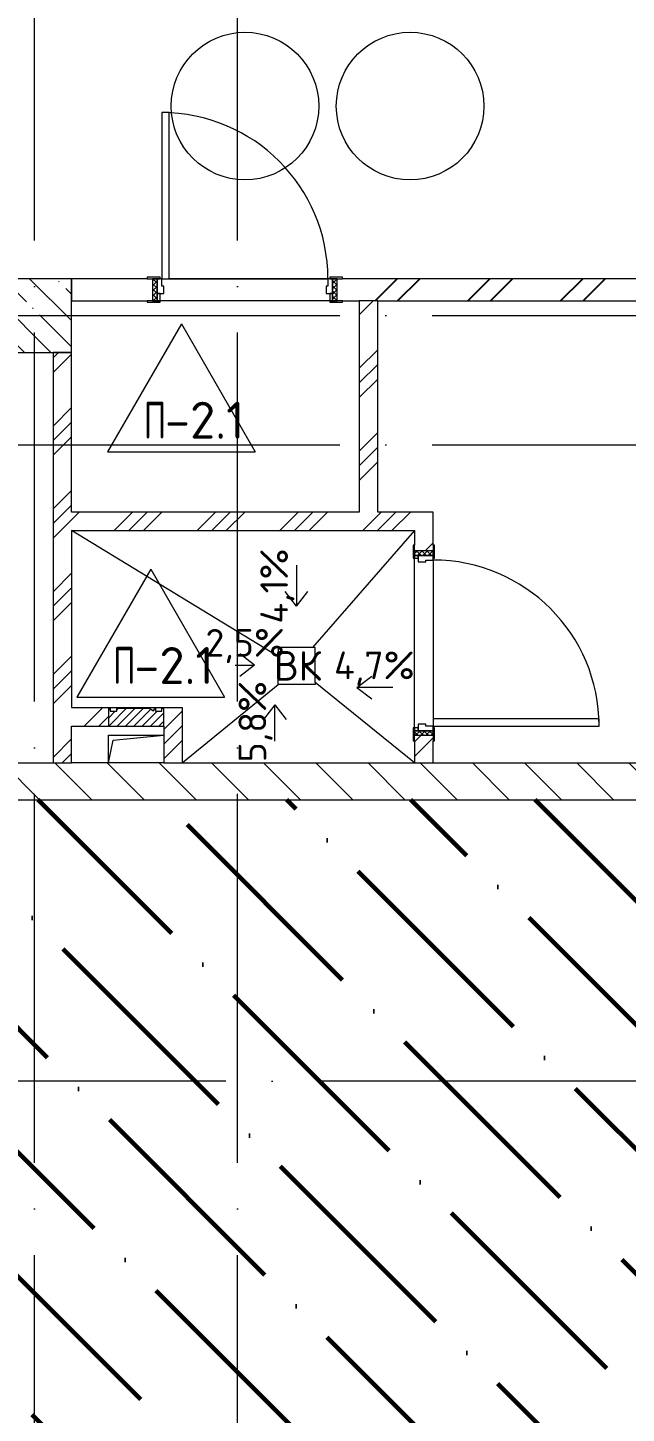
# Model space of a CAD drawing. Header units: millimetres. Extents: x -68946 to 288321, y -402657 to 324925.
# Drawn here: x 130051 to 133295, y 45725 to 53235 of the extents above; entities that cross this region are included whole.
import ezdxf

# ---------------------------------------------------------------- set-up
doc = ezdxf.new("R2010")
doc.units = ezdxf.units.MM
doc.linetypes.add('ADSK_Линия сетки', pattern=[2500, 2000, -250, 0, -250])
for name, color, linetype, lineweight in [('3.4) ПТ-2.15    4 вып', 200, 'Continuous', 60), ('A-DETL-____-OTLN', 250, 'Continuous', 5), ('A-DETL-GENF-OTLN', 250, 'Continuous', 5), ('A-DOOR-____-IDEN', 31, 'Continuous', 9), ('A-DOOR-____-MCUT', 250, 'Continuous', 5), ('A-DOOR-____-OTLN', 250, 'Continuous', 5), ('A-DOOR-FRAM-MCUT', 31, 'Continuous', 5), ('A-DOOR-FRAM-OTLN', 31, 'Continuous', 5), ('A-FLOR-____-IDEN', 11, 'Continuous', 9), ('A-FLOR-____-OTLN', 192, 'Continuous', 9), ('A-GENM-____-MCUT', 250, 'Continuous', 25), ('A-GENM-____-OTLN', 250, 'Continuous', 9), ('A-GLAZ-____-OTLN', 250, 'Continuous', 5), ('A-WALL-____-MCUT', 250, 'Continuous', 13), ('A-WALL-____-PATT', 250, 'Continuous', 13), ('G-____-____-DIMS', 250, 'Continuous', 9), ('G-____-____-TEXT', 250, 'Continuous', 9), ('I-WALL-____-OTLN', 250, 'Continuous', 9), ('S-COLS-____-MCUT', 250, 'Continuous', 25), ('S-COLS-____-OTLN', 250, 'Continuous', 9), ('S-GRID-____-OTLN', 250, 'Continuous', 9)]:
    doc.layers.add(name, color=color, linetype=linetype, lineweight=lineweight)
doc.styles.add('ISOCPEUR_2', font='isocpeur.ttf', dxfattribs={"height": 160})
doc.styles.add('ISOCPEUR_3', font='isocpeur.ttf', dxfattribs={"height": 250})
doc.styles.add('ISOCPEUR_4', font='isocpeur.ttf', dxfattribs={"height": 300})
pattern_1 = [(45, (12287.9, -0.0006), (-224.5064, 224.5064), []), (45, (12367.3, -0.0006), (0, 449.0128), []), (45, (12208.54, -0.0006), (0, 449.0128), [])]

# ---------------------------------------------------------------- blocks, each defined once
blk = doc.blocks.new('Дверь_СКБ_1Ст_Внутренняя - Д-33_1000x2100h_Душ 2-42494013-АР1_Маркировочный план 1 этажа С2и3')
at = {"layer": 'A-DOOR-____-OTLN'}
h = blk.add_hatch(dxfattribs=at)
h.set_pattern_fill('FP_36', color=256, style=0, pattern_type=2)
h.set_pattern_definition([(135, (1801.41, 114.685), (-14.14214, -14.14214), []), (225, (1801.41, 114.685), (14.14214, -14.14214), [])])
h.paths.add_polyline_path([(512.5, 50), (487.5, 50), (487.5, -50), (512.5, -50)])
at = {"layer": 'A-DOOR-FRAM-OTLN'}
h = blk.add_hatch(dxfattribs=at)
h.set_pattern_fill('FP_37', color=256, style=0, pattern_type=2)
h.set_pattern_definition([(45, (-321.384, 114.685), (-14.1421, 14.1421), []), (135, (-321.384, 114.685), (-14.1421, -14.1421), [])])
h.paths.add_polyline_path([(-462.5, -50), (-462.5, 50), (-487.5, 50), (-487.5, -50)])
at = {"layer": 'A-DOOR-____-MCUT'}
for p, q in [((462.5, 950), (422.5, 950)), ((422.5, 950), (422.5, 50)), ((462.5, 50), (462.5, 950)), ((422.5, 50), (462.5, 50))]:
    blk.add_line(p, q, dxfattribs=at)
at = {"layer": 'A-DOOR-____-OTLN'}
blk.add_arc((462.5, 50), 900, 90, 180, dxfattribs=at)
at = {"layer": 'A-DOOR-FRAM-MCUT'}
for p, q in [((-447.5, 58), (-517.5, 58)), ((-517.5, 58), (-517.5, 50)), ((-517.5, 50), (-447.5, 50)), ((-462.5, 50), (-487.5, 50)), ((-487.5, 50), (-487.5, -50)), ((-437.5, 50), (-462.5, 50)), ((-462.5, 50), (-462.5, -30)), ((-462.5, -50), (-462.5, 50)), ((-447.5, 50), (-462.5, 50)), ((-462.5, 50), (-462.5, 49)), ((-462.5, 49), (-447.5, 49)), ((-447.5, 50), (-447.5, 58)), ((-447.5, 49), (-447.5, 50)), ((-437.5, 10), (-437.5, 50)), ((-427.5, 10), (-437.5, 10)), ((-427.5, -30), (-427.5, 10)), ((462.5, 10), (452.5, 10)), ((452.5, 10), (452.5, -30)), ((462.5, 50), (462.5, 10)), ((487.5, 50), (462.5, 50)), ((542.5, 58), (472.5, 58)), ((472.5, 58), (472.5, 50)), ((487.5, 50), (472.5, 50)), ((472.5, 50), (472.5, 49)), ((472.5, 50), (542.5, 50)), ((472.5, 49), (487.5, 49)), ((487.5, -30), (487.5, 50)), ((512.5, 50), (487.5, 50)), ((487.5, 50), (487.5, -50)), ((487.5, 49), (487.5, 50)), ((512.5, -50), (512.5, 50)), ((542.5, 50), (542.5, 58)), ((-447.5, -50), (-517.5, -50)), ((-517.5, -50), (-517.5, -58)), ((-517.5, -58), (-447.5, -58)), ((-487.5, -50), (-462.5, -50)), ((-462.5, -30), (-427.5, -30)), ((-447.5, -30), (-462.5, -30)), ((-462.5, -30), (-462.5, -50)), ((-462.5, -50), (-447.5, -50)), ((-447.5, -50), (-447.5, -30)), ((-447.5, -58), (-447.5, -50)), ((452.5, -30), (487.5, -30)), ((487.5, -30), (472.5, -30)), ((472.5, -30), (472.5, -50)), ((472.5, -50), (487.5, -50)), ((542.5, -50), (472.5, -50)), ((472.5, -50), (472.5, -58)), ((472.5, -58), (542.5, -58)), ((487.5, -50), (487.5, -30)), ((487.5, -50), (512.5, -50)), ((542.5, -58), (542.5, -50))]:
    blk.add_line(p, q, dxfattribs=at)
blk = doc.blocks.new('Дверь_СКБ_1Ст_Внутренняя - Д-24п_1000x2100h_Зона персонала пищеблока-41876891-АР1_Маркировочный план 1 этажа С2и3')
at = {"layer": 'A-DOOR-____-OTLN'}
h = blk.add_hatch(dxfattribs=at)
h.set_pattern_fill('FP_44', color=256, style=0, pattern_type=2)
h.set_pattern_definition([(135, (1801.41, 124.685), (-14.14214, -14.14214), []), (225, (1801.41, 124.685), (14.14214, -14.14214), [])])
h.paths.add_polyline_path([(487.5, -60), (512.5, -60), (512.5, 60), (487.5, 60), (487.5, -57)])
at = {"layer": 'A-DOOR-FRAM-OTLN'}
h = blk.add_hatch(dxfattribs=at)
h.set_pattern_fill('FP_45', color=256, style=0, pattern_type=2)
h.set_pattern_definition([(45, (-321.384, 124.685), (-14.1421, 14.1421), []), (135, (-321.384, 124.685), (-14.1421, -14.1421), [])])
h.paths.add_polyline_path([(-462.5, -60), (-462.5, 60), (-487.5, 60), (-487.5, -60)])
at = {"layer": 'A-DOOR-____-MCUT'}
for p, q in [((-437.5, 960), (-437.5, 60)), ((-397.5, 960), (-437.5, 960)), ((-397.5, 60), (-397.5, 960)), ((-437.5, 60), (-397.5, 60))]:
    blk.add_line(p, q, dxfattribs=at)
at = {"layer": 'A-DOOR-____-OTLN'}
blk.add_arc((-437.5, 60), 900, 360, 90, dxfattribs=at)
at = {"layer": 'A-DOOR-FRAM-MCUT'}
for p, q in [((-447.5, 68), (-517.5, 68)), ((-517.5, 68), (-517.5, 60)), ((-517.5, 60), (-447.5, 60)), ((-462.5, 60), (-487.5, 60)), ((-487.5, 60), (-487.5, -60)), ((-437.5, 60), (-462.5, 60)), ((-462.5, 60), (-462.5, -20)), ((-462.5, -60), (-462.5, 60)), ((-447.5, 60), (-462.5, 60)), ((-462.5, 60), (-462.5, 59)), ((-462.5, 59), (-447.5, 59)), ((-447.5, 60), (-447.5, 68)), ((-447.5, 59), (-447.5, 60)), ((-437.5, 20), (-437.5, 60)), ((-427.5, 20), (-437.5, 20)), ((-427.5, -20), (-427.5, 20)), ((462.5, 20), (452.5, 20)), ((452.5, 20), (452.5, -20)), ((462.5, 60), (462.5, 20)), ((487.5, 60), (462.5, 60)), ((542.5, 68), (472.5, 68)), ((472.5, 68), (472.5, 60)), ((487.5, 60), (472.5, 60)), ((472.5, 60), (472.5, 59)), ((472.5, 60), (542.5, 60)), ((472.5, 59), (487.5, 59)), ((487.5, -20), (487.5, 60)), ((512.5, 60), (487.5, 60)), ((487.5, 60), (487.5, -60)), ((487.5, 59), (487.5, 60)), ((512.5, -60), (512.5, 60)), ((542.5, 60), (542.5, 68)), ((-447.5, -60), (-517.5, -60)), ((-517.5, -60), (-517.5, -68)), ((-517.5, -68), (-447.5, -68)), ((-487.5, -60), (-462.5, -60)), ((-462.5, -20), (-427.5, -20)), ((-447.5, -20), (-462.5, -20)), ((-462.5, -20), (-462.5, -60)), ((-462.5, -60), (-447.5, -60)), ((-447.5, -60), (-447.5, -20)), ((-447.5, -68), (-447.5, -60)), ((452.5, -20), (487.5, -20)), ((487.5, -20), (472.5, -20)), ((472.5, -20), (472.5, -60)), ((472.5, -60), (487.5, -60)), ((542.5, -60), (472.5, -60)), ((472.5, -60), (472.5, -68)), ((472.5, -68), (542.5, -68)), ((487.5, -60), (487.5, -20)), ((487.5, -60), (512.5, -60)), ((542.5, -68), (542.5, -60))]:
    blk.add_line(p, q, dxfattribs=at)
blk = doc.blocks.new('_Wn_-As_OpeningMEP_floor__Rectangular - _Wn_-As_OpeningMEP_floor__Rectangular-34858124-АР1_Маркировочный план 1 этажа С2и3')
at = {"layer": 'A-DETL-GENF-OTLN', "lineweight": 5}
for p, q in [((-150, -25), (-123.4, 98.4)), ((-123.4, 98.4), (150, 125))]:
    blk.add_line(p, q, dxfattribs=at)
blk = doc.blocks.new('АР_Люк - ЛРС_ВК_300х400_внутренний_RAL 9003-V135-АР1_Маркировочный план 1 этажа С2и3')
at = {"layer": 'A-DOOR-____-OTLN'}
h = blk.add_hatch(dxfattribs=at)
h.set_pattern_fill('FP_148', color=256, style=0, pattern_type=2)
h.set_pattern_definition([(45, (125, 0), (-22.6274, 22.6274), [])])
h.paths.add_polyline_path([(154.5, -50), (275, -50), (275, 50), (265, 49.8), (265, 30), (230, 30), (230, 50), (220, 32.7), (190, 50), (20, 50), (20, 30), (-15, 30), (-15, 50), (-25, 50), (-25, -50), (71.8, -50)])
at = {"layer": 'A-DETL-GENF-OTLN', "lineweight": 5}
for p, q in [((-25, 50), (-25, -50)), ((275, -50), (275, 50)), ((-25, -50), (275, -50))]:
    blk.add_line(p, q, dxfattribs=at)
at = {"layer": 'A-DOOR-____-MCUT', "lineweight": 5}
for p, q in [((-15, 50), (-15, 30)), ((-15, 30), (20, 30)), ((20, 30), (20, 50)), ((190, 50), (220, 32.7)), ((220, 32.7), (230, 50)), ((230, 50), (230, 30)), ((230, 30), (265, 30)), ((265, 30), (265, 50))]:
    blk.add_line(p, q, dxfattribs=at)
blk = doc.blocks.new('ASML_АР_Отделка Люка - ВО Отделка люков_Грунтовка 0_Шпатлевка 0_Окраска 0_0-V136-АР1_Маркировочный план 1 этажа С2и3')
at = {"layer": 'A-GENM-____-MCUT', "lineweight": 5}
for p, q in [((-150, 3), (-150, 0)), ((150, 0), (150, 3)), ((-150, 0), (-140, 0)), ((-105, 0), (70.2, 0)), ((103.3, 0), (105, 0)), ((140, 0), (150, 0))]:
    blk.add_line(p, q, dxfattribs=at)
blk = doc.blocks.new('AAR_СКБ_Марка_Перекрытия - Марка пола-17325028-АР1_Маркировочный план 1 этажа С2и3')
at = {"layer": 'A-FLOR-____-IDEN'}
for p, q in [((0, 6.932), (-4.002, 0)), ((0, 6.932), (4.002, 0)), ((-4.002, 0), (4.002, 0))]:
    blk.add_line(p, q, dxfattribs=at)
blk = doc.blocks.new('ADSK_Марка_Дверь - Типоразмер_ADSK_Марка-30565456-АР1_Маркировочный план 1 этажа С2и3')
at = {"layer": 'A-DOOR-____-IDEN'}
blk.add_circle((0, 0), 4, dxfattribs=at)

msp = doc.modelspace()

# ---------------------------------------------------------------- hatches: boundary and pattern name
h = msp.add_hatch()
h.set_pattern_fill('FP_4', color=256, style=0, pattern_type=2)
h.set_pattern_definition([(45, (12287.9, -0.0006), (-251.4472, 251.4472), []), (45, (12287.9, 381), (-251.4472, 251.4472), [])])
h.paths.add_polyline_path([(134465.8793, 51755), (135037.9134, 51755), (135037.9134, 51875), (131727.8919, 51875), (131727.8919, 51755), (133029.306, 51755)])
h.paths.add_polyline_path([(136067.9134, 51755), (136237.8919, 51755), (136237.8919, 51875), (136037.9134, 51874.9994), (136037.9134, 51755)])
h.paths.add_polyline_path([(130679.8903, 51755), (130287.8919, 51755), (130287.8919, 51875), (130287.8919, 51875), (130287.8919, 51755), (130667.4417, 51755)], flags=0)
h.paths.add_polyline_path([(129887.8919, 51755), (129887.8919, 51875), (129294.7749, 51875), (129294.7749, 51755), (129734.8777, 51755)], flags=0)
h.paths.add_polyline_path([(131727.9013, 51755), (131727.8825, 51875), (131727.8919, 51875), (131727.8919, 51755), (128194.7433, 51755)])
at = {"layer": '3.4) ПТ-2.15    4 вып'}
h = msp.add_hatch(dxfattribs=at)
h.set_pattern_fill('ANSI36', color=256, scale=150, angle=90)
h.paths.add_polyline_path([(130987.8919, 45325), (148787.9138, 45325), (148787.9138, 49050.0006), (127612.9138, 49050.0006), (127612.9138, 45525), (124352.9138, 45525), (124352.9138, 43325.1926), (127612.9138, 43325.1926), (127612.9138, 39775.023), (121357.9147, 39775.023), (121357.9147, 36800.9403), (122877.9144, 36800.9403), (122877.9144, 35974.9403), (126337.9144, 35974.9403), (126337.9144, 24349.9994), (130987.8919, 24349.9994), (130987.8919, 34875), (130607.9138, 34875), (130607.9138, 36475), (130987.8919, 36475), (130987.8919, 39775.023)])
at = {"layer": 'A-WALL-____-PATT', "lineweight": 15, "true_color": 0x000000}
h = msp.add_hatch(dxfattribs=at)
h.set_pattern_fill('FP_5', color=18, style=0, pattern_type=2)
h.set_pattern_definition(pattern_1)
h.paths.add_polyline_path([(131847.8919, 50610), (131947.8919, 50610), (131947.8919, 51755), (131847.8919, 51755), (131847.8919, 50797.3049)])
h = msp.add_hatch(dxfattribs=at)
h.set_pattern_fill('FP_5', color=18, style=0, pattern_type=2)
h.set_pattern_definition(pattern_1)
h.paths.add_polyline_path([(130287.8919, 49250.0006), (130287.8919, 51474.9994), (130187.8919, 51474.9994), (130187.8919, 49250.0006)])
h = msp.add_hatch(dxfattribs=at)
h.set_pattern_fill('FP_5', color=18, style=0, pattern_type=2)
h.set_pattern_definition(pattern_1)
h.paths.add_polyline_path([(132147.8919, 50510), (132147.8919, 50610), (130287.8919, 50610), (130287.8919, 50510), (132087.9879, 50510)])
h = msp.add_hatch(dxfattribs=at)
h.set_pattern_fill('FP_5', color=18, style=0, pattern_type=2)
h.set_pattern_definition(pattern_1)
h.paths.add_polyline_path([(132147.8919, 49250.0006), (132247.8919, 49250.0006), (132247.8919, 49400.0006), (132147.8919, 49400.0006), (132147.8919, 49335.2804)])
h.paths.add_polyline_path([(132203.8706, 50400.0006), (132247.8919, 50400.0006), (132247.8919, 50610), (132147.8919, 50610), (132147.8919, 50400.0006)])
h = msp.add_hatch(dxfattribs=at)
h.set_pattern_fill('FP_5', color=18, style=0, pattern_type=2)
h.set_pattern_definition(pattern_1)
h.paths.add_polyline_path([(130487.8919, 49450.0006), (130487.8919, 49550.0006), (130287.8919, 49550.0006), (130287.8919, 49450.0006), (130377.2299, 49450.0006)])
h = msp.add_hatch(dxfattribs=at)
h.set_pattern_fill('FP_5', color=18, style=0, pattern_type=2)
h.set_pattern_definition(pattern_1)
h.paths.add_polyline_path([(130887.8919, 49250.0006), (130887.8919, 49550.0006), (130787.8919, 49550.0006), (130787.8919, 49250.0006)])
h = msp.add_hatch(dxfattribs=at)
h.set_pattern_fill('FP_2', color=18, style=0, pattern_type=2)
h.set_pattern_definition([(135, (12287.91, -0.0006), (-141.42136, -141.42136), [])])
h.paths.add_polyline_path([(144987.9138, 49050.0006), (145512.8919, 49050.0006), (145512.8919, 49250.0006), (144237.9138, 49250.0006), (144237.9138, 49050.0006), (144812.9138, 49050.0006)])
h.paths.add_polyline_path([(146617.8919, 49050.0006), (148787.9138, 49050.0006), (148787.9138, 49250.0006), (146612.8919, 49250.0006), (146612.8919, 49050.0006)])
h.paths.add_polyline_path([(130710.6383, 49050.0006), (138437.9148, 49050.0006), (138437.9148, 49249.9987), (127932.9138, 49250.0006), (127932.9138, 49050.0006), (130417.6776, 49050.0006)])
h.paths.add_polyline_path([(127612.9138, 49050.0006), (127632.9138, 49050.0006), (127632.9138, 49250.0006), (127412.9138, 49250.0006), (127412.9138, 49050.0006), (127611.9652, 49050.0006)])
h.paths.add_polyline_path([(139792.9138, 49050.0006), (141007.9138, 49050.0006), (141007.9138, 49249.9987), (138987.9148, 49249.9987), (138987.9148, 49050.0006), (139784.5018, 49050.0006)])
h.paths.add_polyline_path([(142702.9138, 49050.0006), (143137.9138, 49050.0006), (143137.9138, 49250.0006), (142107.9138, 49249.9987), (142107.9138, 49050.0006), (142692.9138, 49050.0006)])
at = {"layer": 'S-COLS-____-OTLN', "lineweight": 5, "true_color": 0x000000}
h = msp.add_hatch(dxfattribs=at)
h.set_pattern_fill('FP_1', color=18, style=0, pattern_type=2)
h.set_pattern_definition([(135, (12287.91, -0.0006), (-142.5612, -142.5612), []), (135, (12430.48, -0.0006), (-142.5612, -142.5612), [252.016, -50.403, 3.353, -47.05])])
h.paths.add_polyline_path([(130287.8919, 51474.9994), (130287.8919, 51874.9994), (129887.8919, 51874.9994), (129887.8919, 51474.9994), (130187.8919, 51474.9994)])

# ---------------------------------------------------------------- linework, layer by layer
at = {"layer": 'A-DETL-____-OTLN', "color": 18, "true_color": 0x000000}
for p, q in [((131408.0592, 49827.8898), (130287.8919, 50510)), ((130287.8919, 50510), (130287.8919, 49550.0006)), ((131408.0592, 49675.2399), (131408.0592, 49827.8898)), ((130887.8919, 49250.0006), (131408.0592, 49675.2399)), ((131608.0592, 49675.2399), (131408.0592, 49675.2399)), ((132147.8919, 49250.0006), (131608.0592, 49685.3265)), ((131608.0592, 49685.3265), (131608.0592, 49675.2399)), ((130287.8919, 49550.0006), (130887.8919, 49550.0006)), ((130887.8919, 49550.0006), (130887.8919, 49250.0006)), ((130887.8919, 49250.0006), (132147.8919, 49250.0006))]:
    msp.add_line(p, q, dxfattribs=at)
at = {"layer": 'A-FLOR-____-OTLN', "color": 18, "lineweight": 5, "true_color": 0x000000}
for p, q in [((131677.8919, 51875), (130817.8919, 51875)), ((131408.0592, 49875.2399), (131408.0592, 49827.8898)), ((131608.0592, 49875.2399), (131408.0592, 49875.2399)), ((131608.0592, 49685.3265), (131608.0592, 49875.2399)), ((130487.8931, 49250.0006), (130487.8931, 49400.0006)), ((130487.8931, 49400.0006), (130787.8919, 49400.0006))]:
    msp.add_line(p, q, dxfattribs=at)
at = {"layer": 'A-FLOR-____-OTLN', "color": 18, "true_color": 0x000000}
msp.add_line((132147.8919, 50510), (131594.4585, 49875.2399), dxfattribs=at)
at = {"layer": 'A-WALL-____-MCUT', "color": 18, "lineweight": 15, "true_color": 0x000000}
for p, q in [((130697.8919, 51875), (130287.8919, 51875)), ((130287.8919, 51875), (130287.8919, 51755)), ((135007.9134, 51875), (131757.8919, 51875)), ((130287.8919, 51755), (130697.8919, 51755)), ((131757.8919, 51755), (131847.8919, 51755)), ((131847.8919, 51755), (131847.8919, 50610)), ((131947.8919, 51755), (131847.8919, 51755)), ((131947.8919, 51755), (135007.9134, 51755)), ((131947.8919, 50610), (131947.8919, 51755)), ((130187.8919, 51474.9994), (130187.8919, 49250.0006)), ((130287.8919, 51474.9994), (130187.8919, 51474.9994)), ((130287.8919, 50610), (130287.8919, 51474.9994)), ((131847.8919, 50610), (130287.8919, 50610)), ((132247.8919, 50610), (131947.8919, 50610)), ((132247.8919, 50430.0006), (132247.8919, 50610)), ((130287.8919, 50510), (132147.8919, 50510)), ((132147.8919, 50510), (132147.8919, 50430.0006)), ((130287.8919, 49250.0006), (130287.8919, 49450.0006)), ((130287.8919, 49450.0006), (130787.8919, 49450.0006)), ((130787.8919, 49450.0006), (130787.8919, 49250.0006)), ((132147.8919, 49370.0006), (132147.8919, 49250.0006)), ((132247.8919, 49250.0006), (132247.8919, 49370.0006)), ((127412.9138, 49250.0006), (130187.8919, 49250.0006)), ((130187.8919, 49250.0006), (130287.8919, 49250.0006)), ((130787.8919, 49250.0006), (130287.8919, 49250.0006)), ((130787.8919, 49250.0006), (130887.8919, 49250.0006)), ((132147.8919, 49250.0006), (138437.9148, 49250.0006)), ((127932.9138, 49050.0006), (138437.9148, 49050.0006))]:
    msp.add_line(p, q, dxfattribs=at)
at = {"layer": 'G-____-____-DIMS', "color": 18, "true_color": 0x000000}
for p, q in [((131507.2777, 50322.976), (131507.2777, 50099.9739)), ((131507.2777, 50099.9739), (131445.8915, 50179.9739)), ((131507.2777, 50099.9739), (131568.6638, 50179.9739)), ((131280.068, 49780.1972), (131200.068, 49841.5834)), ((131174.8783, 49780.1972), (131280.068, 49780.1972)), ((131280.068, 49780.1972), (131200.068, 49718.811)), ((131835.4695, 49658.1772), (131915.4695, 49719.5633)), ((131835.4695, 49658.1772), (131915.4695, 49596.791)), ((132029.0185, 49658.1772), (131835.4695, 49658.1772)), ((131389.4652, 49565.6102), (131328.0791, 49485.6102)), ((131389.4652, 49565.6102), (131450.8514, 49485.6102)), ((131389.4652, 49367.8536), (131389.4652, 49565.6102))]:
    msp.add_line(p, q, dxfattribs=at)
at = {"layer": 'I-WALL-____-OTLN', "color": 18, "lineweight": 15, "true_color": 0x000000}
for p, q in [((130817.8919, 51875), (131677.8919, 51875)), ((131687.8919, 51755), (130767.8919, 51755)), ((132147.8919, 49440.0006), (132147.8919, 50360.0006)), ((132247.8919, 50350.0006), (132247.8919, 49490.0006))]:
    msp.add_line(p, q, dxfattribs=at)
at = {"layer": 'S-COLS-____-MCUT', "color": 18, "lineweight": 5, "true_color": 0x000000}
for p, q in [((130287.8919, 51874.9994), (129887.8919, 51874.9994)), ((130287.8919, 51474.9994), (130287.8919, 51755)), ((129987.8919, 51474.9994), (130287.8919, 51474.9994))]:
    msp.add_line(p, q, dxfattribs=at)
at = {"layer": 'S-COLS-____-OTLN', "color": 18, "lineweight": 5, "true_color": 0x000000}
msp.add_line((130287.8919, 51755), (130287.8919, 51874.9994), dxfattribs=at)
at = {"layer": 'S-GRID-____-OTLN', "color": 18, "linetype": 'ADSK_Линия сетки', "true_color": 0x000000}
for p, q in [((130087.9138, -2919.5356), (130087.9138, 61063.6538)), ((131187.9138, -2919.5356), (131187.9138, 61063.6538)), ((77240.3519, 51675), (168626.8279, 51675)), ((77240.3519, 50975), (168626.8279, 50975)), ((168626.8279, 47525), (111607.9138, 47525))]:
    msp.add_line(p, q, dxfattribs=at)

# ---------------------------------------------------------------- block references
at = {"layer": 'A-DOOR-____-IDEN', "color": 18, "true_color": 0x000000, "xscale": 99.99999999999993, "yscale": 99.99999999999993, "zscale": 99.99999999999993}
for p in [(131228.3493, 52810.5331), (132123.3707, 52810.5331)]:
    msp.add_blockref('ADSK_Марка_Дверь - Типоразмер_ADSK_Марка-30565456-АР1_Маркировочный план 1 этажа С2и3', p, dxfattribs=at)
at = {"layer": 'A-DOOR-____-OTLN', "color": 18, "true_color": 0x000000}
for name, p in [('Дверь_СКБ_1Ст_Внутренняя - Д-24п_1000x2100h_Зона персонала пищеблока-41876891-АР1_Маркировочный план 1 этажа С2и3', (131215.3919, 51815)), ('АР_Люк - ЛРС_ВК_300х400_внутренний_RAL 9003-V135-АР1_Маркировочный план 1 этажа С2и3', (130512.8919, 49500.0006))]:
    msp.add_blockref(name, p, dxfattribs=at)
at = {"layer": 'A-DOOR-____-OTLN', "color": 18, "true_color": 0x000000, "rotation": 270}
msp.add_blockref('Дверь_СКБ_1Ст_Внутренняя - Д-33_1000x2100h_Душ 2-42494013-АР1_Маркировочный план 1 этажа С2и3', (132197.8919, 49912.5006), dxfattribs=at)
at = {"layer": 'A-FLOR-____-IDEN', "color": 18, "true_color": 0x000000, "xscale": 99.99999999999993, "yscale": 99.99999999999993, "zscale": 99.99999999999993}
for p in [(130883.848, 50936.4489), (130717.4936, 49606.8316)]:
    msp.add_blockref('AAR_СКБ_Марка_Перекрытия - Марка пола-17325028-АР1_Маркировочный план 1 этажа С2и3', p, dxfattribs=at)
at = {"layer": 'A-GENM-____-OTLN', "color": 18, "lineweight": 5, "true_color": 0x000000}
msp.add_blockref('ASML_АР_Отделка Люка - ВО Отделка люков_Грунтовка 0_Шпатлевка 0_Окраска 0_0-V136-АР1_Маркировочный план 1 этажа С2и3', (130637.8919, 49547.0006), dxfattribs=at)
at = {"layer": 'A-GLAZ-____-OTLN', "color": 18, "true_color": 0x000000}
msp.add_blockref('_Wn_-As_OpeningMEP_floor__Rectangular - _Wn_-As_OpeningMEP_floor__Rectangular-34858124-АР1_Маркировочный план 1 этажа С2и3', (130637.8925, 49275.0006), dxfattribs=at)

# ---------------------------------------------------------------- texts
at = {"layer": 'A-FLOR-____-IDEN', "color": 18, "true_color": 0x000000, "char_height": 200, "attachment_point": 1, "style": 'ISOCPEUR_2'}
for s, insert, width in [('\\fISOCPEUR|b0|i0|c204|p34|;\\W.7;П', (130678.6131, 51207.8347), 140.295312), ('-2.1', (130794.3683, 51207.8347), 381.60325), ('\\fISOCPEUR|b0|i0|c204|p34|;\\W.7;П', (130512.2587, 49878.2174), 140.295312), ('-2.1', (130628.0139, 49878.2174), 381.60325)]:
    msp.add_mtext(s, dxfattribs=dict(at, insert=insert, width=width))
at = {"layer": 'G-____-____-DIMS', "color": 18, "true_color": 0x000000, "char_height": 150, "attachment_point": 1, "rotation": 90, "line_spacing_factor": 1.149209, "style": 'ISOCPEUR_3'}
for s, insert, width in [('4,1%', (131311.3093, 50005.3069), 494.803255), ('5,8%', (131193.4969, 49253.0941), 512.730909)]:
    msp.add_mtext(s, dxfattribs=dict(at, insert=insert, width=width))
at = {"layer": 'G-____-____-DIMS', "color": 18, "true_color": 0x000000, "char_height": 150, "attachment_point": 1, "line_spacing_factor": 1.149209, "style": 'ISOCPEUR_3'}
for s, insert, width in [('2,5%', (131013.8352, 49976.1656), 512.730909), ('4,7%', (131711.1363, 49854.1455), 530.658563)]:
    msp.add_mtext(s, dxfattribs=dict(at, insert=insert, width=width))
at = {"layer": 'G-____-____-TEXT', "color": 18, "true_color": 0x000000, "insert": (131385.1152, 49856.6838), "char_height": 160, "width": 304.64125, "attachment_point": 1, "style": 'ISOCPEUR_4'}
msp.add_mtext('ВК', dxfattribs=at)

doc.saveas('drawing.dxf')
